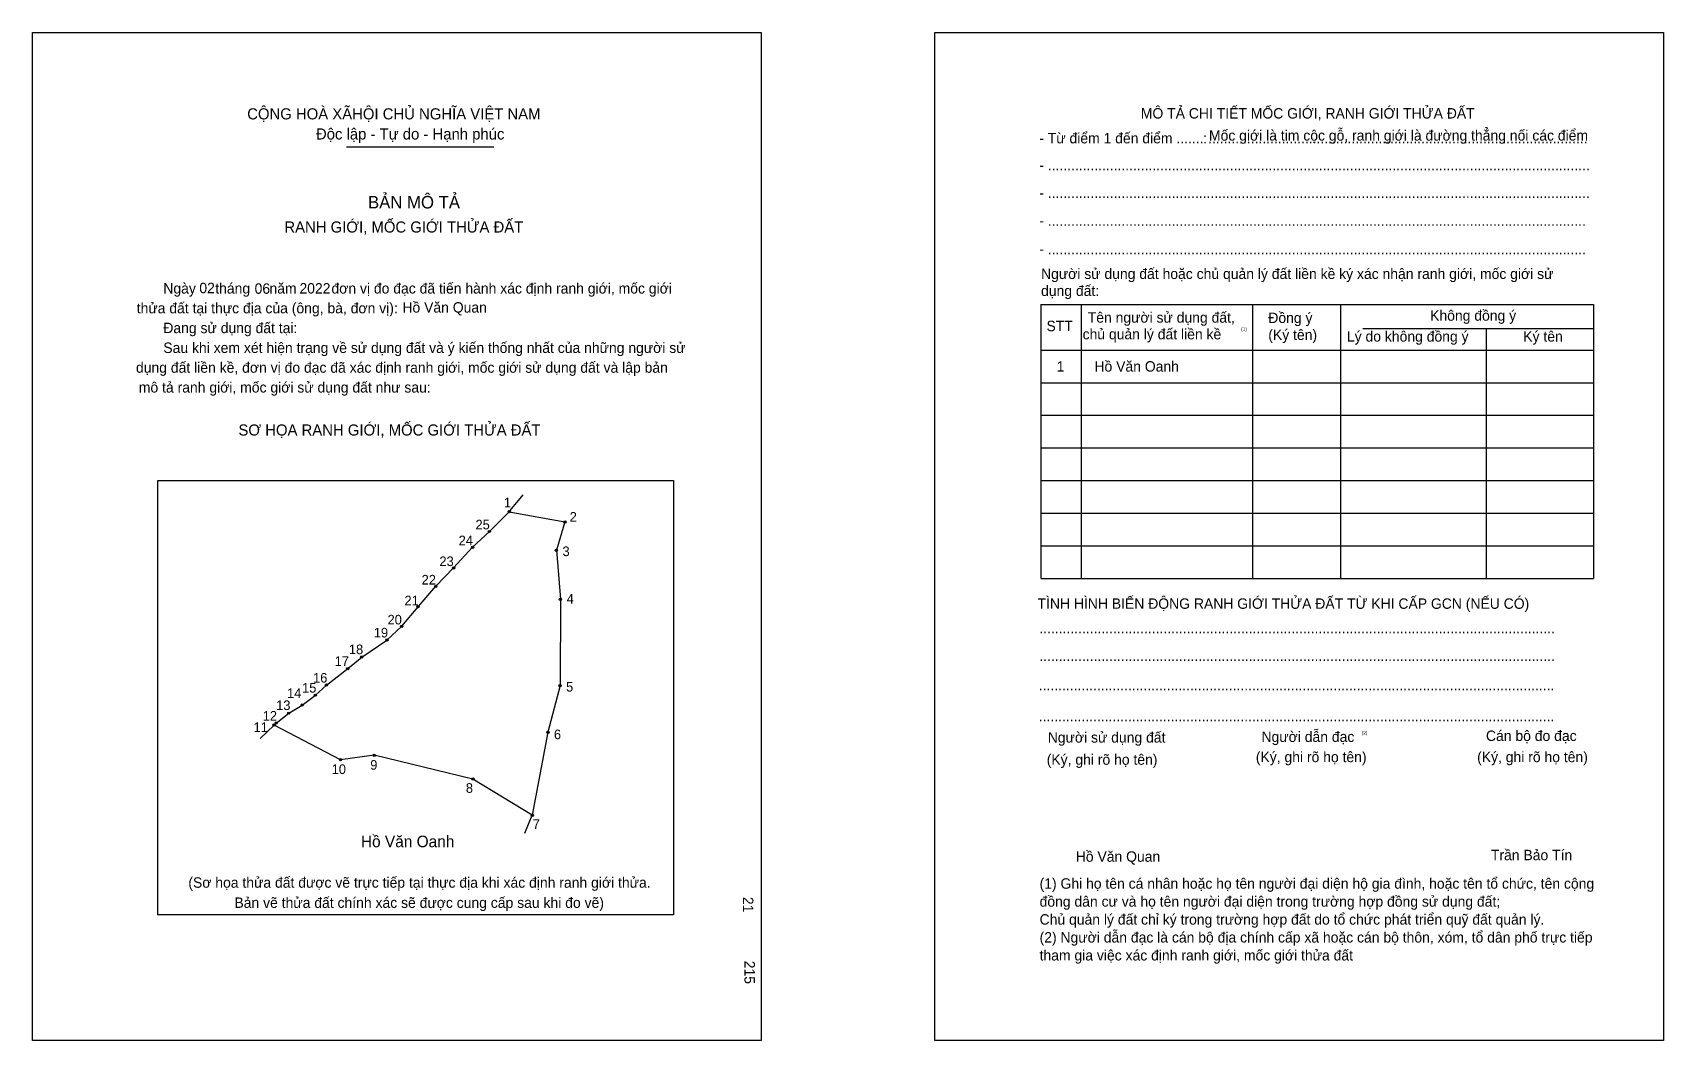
# Model space of a CAD drawing. Extents: x 546582 to 547537, y 1825469 to 1826059.
import ezdxf

# ---------------------------------------------------------------- set-up
doc = ezdxf.new("R2010")
doc.units = 0
for name, color, linetype in [('bmtKhungInTrang1', 7, 'Continuous'), ('bmtKhungInTrang2', 7, 'Continuous'), ('bmtNoiDung', 7, 'Continuous'), ('bmtTemplate', 7, 'Continuous'), ('CanhThua', 7, 'Continuous'), ('MocDinhThua', 7, 'Continuous'), ('RauThua', 7, 'Continuous'), ('SoHieuDinhThua', 7, 'Continuous'), ('TenChuLanCan', 7, 'Continuous')]:
    doc.layers.add(name, color=color, linetype=linetype)

msp = doc.modelspace()

# ---------------------------------------------------------------- linework, layer by layer
at = {"layer": 'bmtKhungInTrang1'}
msp.add_lwpolyline([(546582.28, 1826059.02), (547008.88, 1826059.02), (547008.88, 1825468.97), (546582.28, 1825468.97)], close=True, dxfattribs=at)
at = {"layer": 'bmtKhungInTrang2'}
msp.add_lwpolyline([(547110.61, 1826059.02), (547537.21, 1826059.02), (547537.21, 1825468.97), (547110.61, 1825468.97)], close=True, dxfattribs=at)
at = {"layer": 'bmtTemplate'}
for p, q in [((546766.11, 1825992.15), (546852.38, 1825992.15)), ((547196.19, 1825899.87), (547196.19, 1825739.46)), ((547296.54, 1825899.87), (547296.54, 1825739.46)), ((547348.17, 1825900.06), (547348.17, 1825739.46)), ((547496.37, 1825899.87), (547496.37, 1825739.46)), ((547361.27, 1825885.74), (547496.37, 1825885.74)), ((547172.79, 1825873.14), (547496.37, 1825873.14)), ((547172.79, 1825854.04), (547496.37, 1825854.04)), ((547172.79, 1825834.95), (547496.37, 1825834.95)), ((547172.79, 1825815.85), (547496.37, 1825815.85)), ((547172.79, 1825796.75), (547496.37, 1825796.75)), ((547172.79, 1825777.66), (547496.37, 1825777.66)), ((547172.79, 1825758.56), (547496.37, 1825758.56)), ((547172.79, 1825739.46), (547496.37, 1825739.46))]:
    msp.add_line(p, q, dxfattribs=at)
for points in [[(547172.59, 1825899.87), (547496.37, 1825899.87)], [(547172.59, 1825899.87), (547172.59, 1825739.46)], [(547433.39, 1825885.55), (547433.39, 1825739.46)]]:
    msp.add_lwpolyline(points, dxfattribs=at)
msp.add_lwpolyline([(546655.67, 1825542.46), (546655.67, 1825796.73), (546957.53, 1825796.73), (546957.53, 1825542.46)], close=True, dxfattribs=at)
at = {"layer": 'CanhThua'}
for p, q in [((546849.74, 1825766.93), (546861.38, 1825778.53)), ((546861.38, 1825778.53), (546893.94, 1825772.54)), ((546893.94, 1825772.54), (546888.98, 1825755.92)), ((546839.94, 1825757.74), (546849.74, 1825766.93)), ((546828.77, 1825745.62), (546839.94, 1825757.74)), ((546888.98, 1825755.92), (546891.37, 1825727.29)), ((546818.39, 1825734.89), (546828.77, 1825745.62)), ((546807.96, 1825722.84), (546818.39, 1825734.89)), ((546891.37, 1825727.29), (546891.12, 1825676.73)), ((546798.39, 1825711.45), (546807.96, 1825722.84)), ((546789.78, 1825703.31), (546798.39, 1825711.45)), ((546775.04, 1825693.42), (546789.78, 1825703.31)), ((546754.3, 1825676.96), (546766.84, 1825686.62)), ((546766.84, 1825686.62), (546775.04, 1825693.42)), ((546747.87, 1825671.09), (546754.3, 1825676.96)), ((546891.12, 1825676.73), (546884.05, 1825649.35)), ((546740.12, 1825665.27), (546747.87, 1825671.09)), ((546724.89, 1825654.77), (546732.27, 1825660.55)), ((546732.27, 1825660.55), (546740.12, 1825665.27)), ((546723.66, 1825653.58), (546724.89, 1825654.77)), ((546762.56, 1825633.3), (546723.66, 1825653.58)), ((546884.05, 1825649.35), (546874.86, 1825600.75)), ((546782.29, 1825635.87), (546762.56, 1825633.3)), ((546840.13, 1825621.93), (546782.29, 1825635.87)), ((546874.86, 1825600.75), (546840.13, 1825621.93))]:
    msp.add_line(p, q, dxfattribs=at)
at = {"layer": 'MocDinhThua'}
for centre in [(546861.38, 1825778.53), (546893.94, 1825772.54), (546849.74, 1825766.93), (546839.94, 1825757.74), (546888.98, 1825755.92), (546828.77, 1825745.62), (546818.39, 1825734.89), (546807.96, 1825722.84), (546891.37, 1825727.29), (546798.39, 1825711.45), (546789.78, 1825703.31), (546766.84, 1825686.62), (546775.04, 1825693.42), (546754.3, 1825676.96), (546891.12, 1825676.73), (546747.87, 1825671.09), (546732.27, 1825660.55), (546740.12, 1825665.27), (546723.66, 1825653.58), (546724.89, 1825654.77), (546884.05, 1825649.35), (546762.56, 1825633.3), (546782.29, 1825635.87), (546840.13, 1825621.93), (546874.86, 1825600.75)]:
    msp.add_circle(centre, 0.675, dxfattribs=at)
at = {"layer": 'RauThua'}
for p, q in [((546862.01, 1825779.16), (546869.55, 1825788.47)), ((546861.38, 1825778.53), (546862.01, 1825779.16)), ((546715.61, 1825645.77), (546723.66, 1825653.58)), ((546870.58, 1825590.38), (546874.86, 1825600.75))]:
    msp.add_line(p, q, dxfattribs=at)

# ---------------------------------------------------------------- texts
at = {"layer": 'bmtNoiDung'}
for s, height, p in [('02', 6.104, (546679.9, 1825906.45)), ('06', 6.104, (546712.27, 1825906.11)), ('2022', 6.104, (546738.53, 1825906.24)), ('Hồ Văn Quan', 6.1039, (546798.83, 1825895.09)), ('1', 6.1, (547181.98, 1825860.54)), ('Hồ Văn Oanh ', 6.1039, (547204.07, 1825860.54)), ('Hồ Văn Quan', 6.1039, (547193.12, 1825573.55))]:
    msp.add_text(s, height=height, dxfattribs=at).set_placement(p)
for s, p in [('21', (546998.25, 1825552.96)), ('215', (546999.12, 1825515.61))]:
    msp.add_text(s, height=6.104, rotation=270, dxfattribs=at).set_placement(p)
at = {"layer": 'bmtTemplate'}
for s, height, p in [('CỘNG HOÀ XÃHỘI CHỦ NGHĨA VIỆT NAM', 6.5108, (546707.94, 1826008.2)), ('MÔ TẢ CHI TIẾT MỐC GIỚI, RANH GIỚI THỬA ĐẤT', 6.1016, (547231.23, 1826008.72)), ('Độc lập - Tự do - Hạnh phúc', 6.5108, (546748.2, 1825996.43)), ('- Từ điểm 1 đến điểm .......', 6.1016, (547171.76, 1825994.17)), ('Mốc giới là tim cộc gỗ, ranh giới là đường thẳng nối các điểm', 6.1016, (547271.13, 1825995.79)), (':', 6.1, (547267.62, 1825994.17)), ('..................................................................................................', 6.1016, (547270.63, 1825994.17)), ('- ............................................................................................................................................', 6.10159, (547171.76, 1825978.36)), ('BẢN MÔ TẢ', 7.325, (546778.67, 1825956.07)), ('- ............................................................................................................................................', 6.10159, (547171.76, 1825962.13)), ('RANH GIỚI, MỐC GIỚI THỬA ĐẤT', 6.5108, (546729.7, 1825941.95)), ('- ...........................................................................................................................................', 6.10159, (547171.76, 1825945.9)), ('- ...........................................................................................................................................', 6.10159, (547171.76, 1825929.28)), ('Người sử dụng đất hoặc chủ quản lý đất liền kề ký xác nhận ranh giới, mốc giới sử', 6.1016, (547172.79, 1825914.77)), ('Ngày     tháng     năm         đơn vị đo đạc đã tiến hành xác định ranh giới, mốc giới ', 6.1039, (546658.82, 1825906.24)), ('dụng đất:', 6.102, (547172.79, 1825904.84)), ('thửa đất tại thực địa của (ông, bà, đơn vị):', 6.1039, (546643.26, 1825894.65)), ('Tên người sử dụng đất,', 6.1016, (547200.13, 1825889.18)), ('Đồng ý', 6.102, (547305.87, 1825888.99)), ('Không đồng ý', 6.1016, (547400.63, 1825890.33)), ('Đang sử dụng đất tại:', 6.1039, (546658.82, 1825883.06)), ('STT', 6.102, (547175.98, 1825884.22)), ('chủ quản lý đất liền kề', 6.1016, (547197.13, 1825879.42)), ('(1)', 2.035, (547289.94, 1825884.43)), ('Sau khi xem xét hiện trạng về sử dụng đất và ý kiến thống nhất của những người sử ', 6.1039, (546658.82, 1825871.46)), ('(Ký tên)', 6.102, (547305.87, 1825879.06)), ('Lý do không đồng ý', 6.1016, (547351.9, 1825878.11)), ('Ký tên', 6.102, (547455.16, 1825878.11)), ('dụng đất liền kề, đơn vị đo đạc đã xác định ranh giới, mốc giới sử dụng đất và lập bản', 6.1039, (546642.8, 1825859.87)), ('mô tả ranh giới, mốc giới sử dụng đất như sau:', 6.1039, (546644.48, 1825848.28)), ('SƠ HỌA RANH GIỚI, MỐC GIỚI THỬA ĐẤT', 6.5108, (546702.8, 1825823.1)), ('TÌNH HÌNH BIẾN ĐỘNG RANH GIỚI THỬA ĐẤT TỪ KHI CẤP GCN (NẾU CÓ)', 6.1016, (547170.73, 1825721.66)), ('.....................................................................................................................................', 6.11074, (547171.76, 1825707.3)), ('.....................................................................................................................................', 6.11074, (547171.76, 1825691.07)), ('.....................................................................................................................................', 6.11074, (547171.44, 1825673.88)), ('.....................................................................................................................................', 6.11074, (547171.44, 1825655.74)), ('Người sử dụng đất', 6.1016, (547176.73, 1825643.33)), ('Người dẫn đạc', 6.1016, (547301.88, 1825643.71)), ('(2)', 2.035, (547360.48, 1825647.92)), ('Cán bộ đo đạc', 6.1016, (547433.33, 1825644.28)), ('(Ký, ghi rõ họ tên)', 6.1016, (547298.56, 1825631.87)), ('(Ký, ghi rõ họ tên)', 6.1016, (547428.14, 1825631.87)), ('(Ký, ghi rõ họ tên)', 6.1016, (547176.11, 1825630.34)), ('Trần Bảo Tín', 6.1016, (547436.23, 1825574.45)), ('(Sơ họa thửa đất được vẽ trực tiếp tại thực địa khi xác định ranh giới thửa.', 6.1039, (546673.47, 1825558.35)), ('(1) Ghi họ tên cá nhân hoặc họ tên người đại diện hộ gia đình, hoặc tên tổ chức, tên cộng', 6.1016, (547171.94, 1825557.77)), ('Bản vẽ thửa đất chính xác sẽ được cung cấp sau khi đo vẽ)', 6.1039, (546700.46, 1825546.55)), ('đồng dân cư và họ tên người đại diện trong trường hợp đồng sử dụng đất;', 6.1016, (547171.94, 1825547.26)), ('Chủ quản lý đất chỉ ký trong trường hợp đất do tổ chức phát triển quỹ đất quản lý.', 6.1016, (547171.94, 1825536.76)), ('(2) Người dẫn đạc là cán bộ địa chính cấp xã hoặc cán bộ thôn, xóm, tổ dân phố trực tiếp', 6.1016, (547171.94, 1825526.26)), ('tham gia việc xác định ranh giới, mốc giới thửa đất', 6.1016, (547171.94, 1825515.75))]:
    msp.add_text(s, height=height, dxfattribs=at).set_placement(p)
at = {"layer": 'SoHieuDinhThua'}
for s, height, p in [('1', 5.63, (546858.25, 1825781.09)), ('25', 5.627, (546841.62, 1825768.16)), ('2', 5.63, (546896.76, 1825772.66)), ('24', 5.627, (546831.76, 1825758.89)), ('23', 5.627, (546820.49, 1825746.67)), ('3', 5.63, (546892.57, 1825752.52)), ('22', 5.627, (546810.08, 1825735.88)), ('21', 5.627, (546800.03, 1825723.68)), ('4', 5.63, (546895, 1825724.69)), ('20', 5.627, (546790.12, 1825712.5)), ('19', 5.627, (546782.07, 1825704.89)), ('18', 5.627, (546767.48, 1825695.11)), ('17', 5.627, (546759.13, 1825688.2)), ('15', 5.627, (546740.07, 1825672.61)), ('16', 5.627, (546746.49, 1825678.46)), ('5', 5.63, (546894.67, 1825673.2)), ('13', 5.627, (546724.89, 1825662.37)), ('14', 5.627, (546731.23, 1825669.46)), ('12', 5.627, (546717.03, 1825656.2)), ('11', 5.627, (546711.66, 1825649.54)), ('6', 5.63, (546887.54, 1825645.31)), ('10', 5.627, (546757.39, 1825624.95)), ('9', 5.63, (546779.98, 1825627.44)), ('8', 5.63, (546835.97, 1825613.92)), ('7', 5.63, (546875.14, 1825592.8))]:
    msp.add_text(s, height=height, dxfattribs=at).set_placement(p)
at = {"layer": 'TenChuLanCan'}
msp.add_text('Hồ Văn Oanh', height=6.7521, dxfattribs=at).set_placement((546774.52, 1825582.08))

doc.saveas('drawing.dxf')
